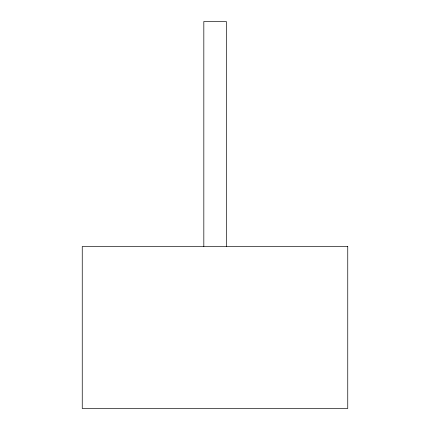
<?xml version="1.0" encoding="UTF-8"?>
<svg xmlns="http://www.w3.org/2000/svg" width="430" height="430" viewBox="0 0 430 430"><rect width="100%" height="100%" fill="white"/><g stroke="black" fill="none" stroke-linecap="round" stroke-linejoin="round"><path stroke-width="0.64" d="M226.325 246.498L226.325 21.5L203.825 21.5L203.825 246.498M347.752 246.498L82.248 246.498L82.248 408.5L347.752 408.5L347.752 246.498"/></g></svg>
